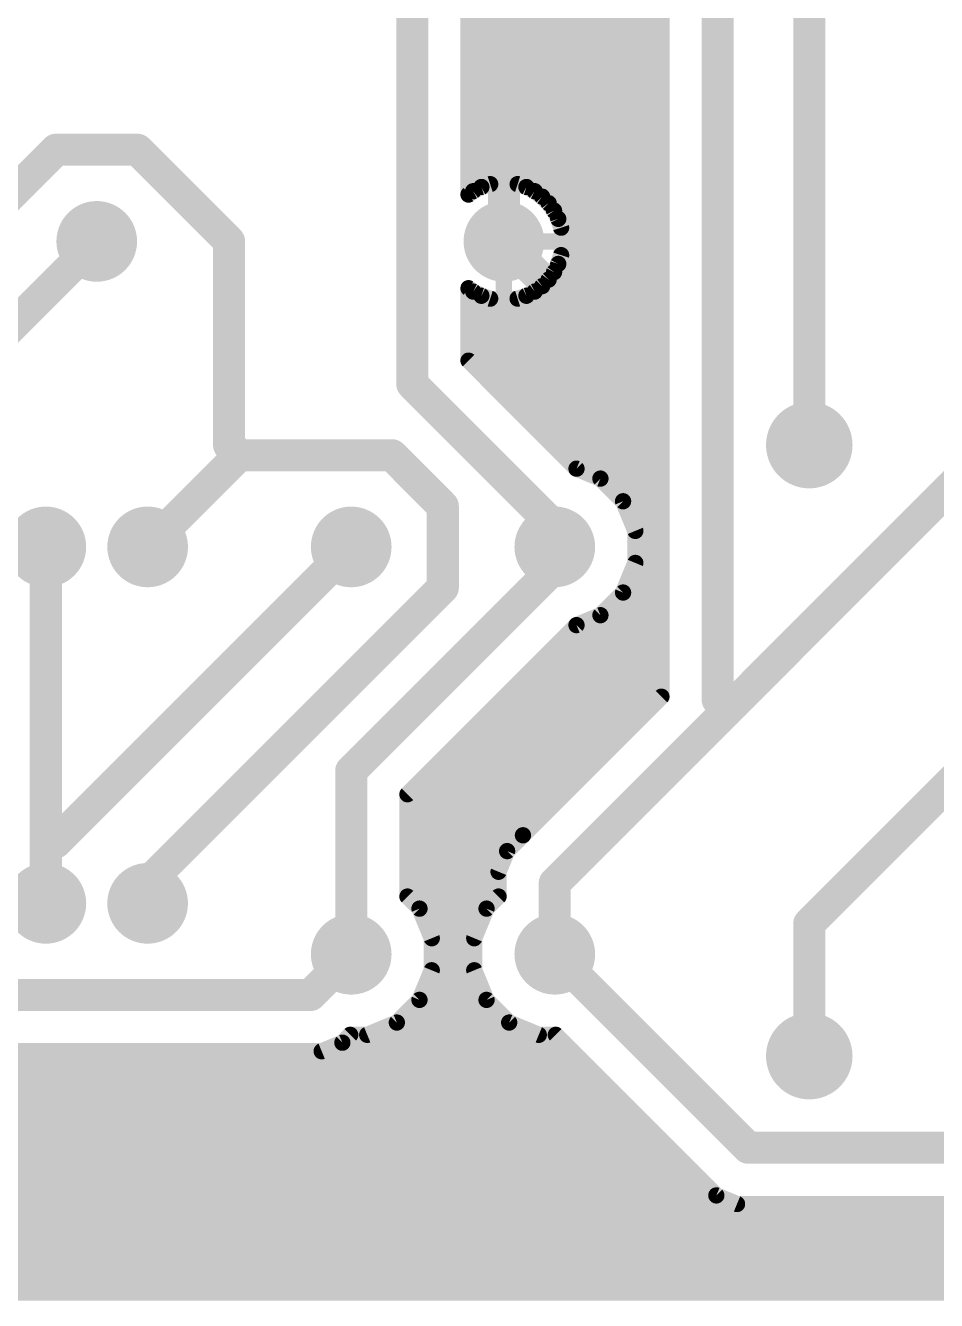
# Model space of a CAD drawing. Extents: x 5.3 to 94.7, y 6.6 to 67.
# Drawn here: x 36.32 to 59.05, y 6.6 to 38.4 of the extents above; entities that cross this region are included whole.
import ezdxf

# ---------------------------------------------------------------- set-up
doc = ezdxf.new("R2010")
doc.units = 0
doc.layers.add('16', color=175, linetype='CONTINUOUS')
doc.layers.add('17', color=82, linetype='CONTINUOUS')

# ---------------------------------------------------------------- blocks, each defined once
blk = doc.blocks.new('ROUNDP')
at = {"const_width": 0.5}
blk.add_lwpolyline([(0, -0.25, 1), (0, 0.25, 1), (0, -0.25)], format="xyb", dxfattribs=at)

msp = doc.modelspace()

# ---------------------------------------------------------------- linework, layer by layer
at = {"layer": '16'}
for points, const_width in [([(45.974, 29.464), (45.974, 44.196)], 0.8), ([(48.26, 43.18), (48.26, 33.02)], 0.8), ([(55.88, 42.418), (55.88, 27.94)], 0.8), ([(47.3772, 34.1877), (47.3772, 42.0123)], 0.4064), ([(53.594, 21.59), (53.594, 41.148)], 0.8), ([(52.1908, 40.5668), (52.1908, 21.6632)], 0.4064), ([(47.3772, 38.608), (52.1908, 38.608)], 0.4064), ([(47.3772, 38.2016), (52.1908, 38.2016)], 0.4064), ([(47.3772, 37.7952), (52.1908, 37.7952)], 0.4064), ([(47.3772, 37.3888), (52.1908, 37.3888)], 0.4064), ([(47.3772, 36.9824), (52.1908, 36.9824)], 0.4064), ([(47.3772, 36.576), (52.1908, 36.576)], 0.4064), ([(47.3772, 36.1696), (52.1908, 36.1696)], 0.4064), ([(47.3772, 35.7632), (52.1908, 35.7632)], 0.4064), ([(31.496, 29.718), (37.084, 35.306)], 0.8), ([(37.084, 35.306), (39.116, 35.306)], 0.8), ([(39.116, 35.306), (41.402, 33.02)], 0.8), ([(47.3772, 35.3568), (52.1908, 35.3568)], 0.4064), ([(47.3772, 34.9504), (52.1908, 34.9504)], 0.4064), ([(67.31, 34.798), (53.848, 21.336)], 0.8), ([(47.3772, 34.544), (52.1908, 34.544)], 0.4064), ([(48.1448, 34.4836), (47.9173, 34.4476)], 0.4064), ([(48.26, 34.4836), (48.1448, 34.4836)], 0.4064), ([(48.3752, 34.4836), (48.26, 34.4836)], 0.4064), ([(48.26, 34.4836), (48.26, 33.02)], 0.4064), ([(48.26, 33.02), (48.26, 34.4836)], 0.4064), ([(48.6027, 34.4476), (48.3752, 34.4836)], 0.4064), ([(47.4929, 34.2718), (47.3772, 34.1877)], 0.4064), ([(47.6982, 34.3764), (47.4929, 34.2718)], 0.4064), ([(47.9173, 34.4476), (47.6982, 34.3764)], 0.4064), ([(48.8218, 34.3764), (48.6027, 34.4476)], 0.4064), ([(49.0271, 34.2718), (48.8218, 34.3764)], 0.4064), ([(49.2135, 34.1364), (49.0271, 34.2718)], 0.4064), ([(48.26, 34.1376), (48.26, 34.1376)], 0.4064), ([(49.2118, 34.1376), (52.1908, 34.1376)], 0.4064), ([(49.3764, 33.9735), (49.2135, 34.1364)], 0.4064), ([(49.5118, 33.7871), (49.3764, 33.9735)], 0.4064), ([(48.26, 33.7312), (48.26, 33.7312)], 0.4064), ([(49.6164, 33.5818), (49.5118, 33.7871)], 0.4064), ([(49.5403, 33.7312), (52.1908, 33.7312)], 0.4064), ([(49.6876, 33.3627), (49.6164, 33.5818)], 0.4064), ([(38.1, 33.02), (34.29, 29.21)], 0.8), ([(41.402, 33.02), (41.402, 27.94)], 0.8), ([(48.26, 33.02), (51.816, 29.464)], 0.8), ([(48.26, 33.3248), (48.26, 33.3248)], 0.4064), ([(49.7236, 33.1352), (49.6876, 33.3627)], 0.4064), ([(49.6936, 33.3248), (52.1908, 33.3248)], 0.4064), ([(48.26, 31.5564), (48.26, 33.02)], 0.4064), ([(48.26, 33.02), (48.26, 33.02)], 0.4064), ([(48.26, 33.02), (48.26, 31.5564)], 0.4064), ([(49.7236, 33.02), (48.26, 33.02)], 0.4064), ([(48.26, 33.02), (48.26, 33.02)], 0.4064), ([(48.26, 33.02), (49.7236, 33.02)], 0.4064), ([(48.26, 33.02), (48.26, 33.02)], 0.4064), ([(48.26, 32.9184), (48.26, 32.9184)], 0.4064), ([(49.6876, 32.6773), (49.7236, 32.9048)], 0.4064), ([(49.7236, 33.02), (49.7236, 33.1352)], 0.4064), ([(49.7236, 32.9048), (49.7236, 33.02)], 0.4064), ([(49.7236, 32.9184), (52.1908, 32.9184)], 0.4064), ([(49.6164, 32.4582), (49.6876, 32.6773)], 0.4064), ([(48.26, 32.512), (48.26, 32.512)], 0.4064), ([(49.3764, 32.0665), (49.5118, 32.2529)], 0.4064), ([(49.5118, 32.2529), (49.6164, 32.4582)], 0.4064), ([(49.6339, 32.512), (52.1908, 32.512)], 0.4064), ([(48.26, 32.1056), (48.26, 32.1056)], 0.4064), ([(49.2135, 31.9036), (49.3764, 32.0665)], 0.4064), ([(49.4048, 32.1056), (52.1908, 32.1056)], 0.4064), ([(47.3772, 30.0452), (47.3772, 31.8523)], 0.4064), ([(47.3772, 31.8523), (47.4929, 31.7682)], 0.4064), ([(47.3772, 31.6992), (47.6284, 31.6992)], 0.4064), ([(47.4929, 31.7682), (47.6982, 31.6636)], 0.4064), ([(47.6982, 31.6636), (47.9173, 31.5924)], 0.4064), ([(48.26, 31.6992), (48.26, 31.6992)], 0.4064), ([(48.6027, 31.5924), (48.8218, 31.6636)], 0.4064), ([(48.8218, 31.6636), (49.0271, 31.7682)], 0.4064), ([(48.8916, 31.6992), (52.1908, 31.6992)], 0.4064), ([(49.0271, 31.7682), (49.2135, 31.9036)], 0.4064), ([(47.3772, 31.2928), (52.1908, 31.2928)], 0.4064), ([(47.9173, 31.5924), (48.1448, 31.5564)], 0.4064), ([(48.1448, 31.5564), (48.26, 31.5564)], 0.4064), ([(48.26, 31.5564), (48.3752, 31.5564)], 0.4064), ([(48.3752, 31.5564), (48.6027, 31.5924)], 0.4064), ([(47.3772, 30.8864), (52.1908, 30.8864)], 0.4064), ([(47.3772, 30.48), (52.1908, 30.48)], 0.4064), ([(47.3772, 30.0736), (52.1908, 30.0736)], 0.4064), ([(50.0716, 27.3508), (47.3772, 30.0452)], 0.4064), ([(49.784, 25.654), (45.974, 29.464)], 0.8), ([(47.7552, 29.6672), (52.1908, 29.6672)], 0.4064), ([(51.816, 29.464), (51.816, 24.384)], 0.8), ([(48.1616, 29.2608), (52.1908, 29.2608)], 0.4064), ([(48.568, 28.8544), (52.1908, 28.8544)], 0.4064), ([(48.9744, 28.448), (52.1908, 28.448)], 0.4064), ([(41.402, 27.94), (41.656, 27.686)], 0.8), ([(39.37, 25.4), (41.656, 27.686)], 0.8), ([(41.656, 27.686), (45.466, 27.686)], 0.8), ([(45.466, 27.686), (46.736, 26.416)], 0.8), ([(49.3808, 28.0416), (52.1908, 28.0416)], 0.4064), ([(49.7872, 27.6352), (52.1908, 27.6352)], 0.4064), ([(50.6683, 27.1037), (50.0716, 27.3508)], 0.4064), ([(50.3662, 27.2288), (52.1908, 27.2288)], 0.4064), ([(51.2337, 26.5383), (50.6683, 27.1037)], 0.4064), ([(46.736, 26.416), (46.736, 24.384)], 0.8), ([(50.9496, 26.8224), (52.1908, 26.8224)], 0.4064), ([(51.5396, 25.7997), (51.2337, 26.5383)], 0.4064), ([(51.2843, 26.416), (52.1908, 26.416)], 0.4064), ([(51.4527, 26.0096), (52.1908, 26.0096)], 0.4064), ([(36.83, 25.4), (36.83, 18.034)], 0.8), ([(37.084, 18.034), (44.45, 25.4)], 0.8), ([(49.784, 25.654), (49.53, 25.4)], 0.8), ([(49.53, 25.4), (49.53, 24.892)], 0.8), ([(51.5396, 25.0003), (51.5396, 25.7997)], 0.4064), ([(51.5396, 25.6032), (52.1908, 25.6032)], 0.4064), ([(49.53, 24.892), (44.45, 19.812)], 0.8), ([(51.2337, 24.2617), (51.5396, 25.0003)], 0.4064), ([(51.5396, 25.1968), (52.1908, 25.1968)], 0.4064), ([(51.4527, 24.7904), (52.1908, 24.7904)], 0.4064), ([(46.736, 24.384), (39.37, 17.018)], 0.8), ([(51.816, 24.384), (47.244, 19.812)], 0.8), ([(51.2843, 24.384), (52.1908, 24.384)], 0.4064), ([(50.6683, 23.6963), (51.2337, 24.2617)], 0.4064), ([(50.9496, 23.9776), (52.1908, 23.9776)], 0.4064), ([(50.0716, 23.4492), (50.6683, 23.6963)], 0.4064), ([(45.8532, 19.2308), (50.0716, 23.4492)], 0.4064), ([(50.3662, 23.5712), (52.1908, 23.5712)], 0.4064), ([(49.7872, 23.1648), (52.1908, 23.1648)], 0.4064), ([(49.3808, 22.7584), (52.1908, 22.7584)], 0.4064), ([(55.88, 16.002), (62.23, 22.352)], 0.8), ([(48.9744, 22.352), (52.1908, 22.352)], 0.4064), ([(48.568, 21.9456), (52.1908, 21.9456)], 0.4064), ([(53.594, 21.59), (53.848, 21.336)], 0.8), ([(48.1616, 21.5392), (52.0668, 21.5392)], 0.4064), ([(52.1908, 21.6632), (48.7352, 18.2076)], 0.4064), ([(53.848, 21.336), (49.53, 17.018)], 0.8), ([(47.7552, 21.1328), (51.6604, 21.1328)], 0.4064), ([(47.3488, 20.7264), (51.254, 20.7264)], 0.4064), ([(46.9424, 20.32), (50.8476, 20.32)], 0.4064), ([(44.45, 19.812), (44.45, 15.24)], 0.8), ([(46.536, 19.9136), (50.4412, 19.9136)], 0.4064), ([(47.244, 19.812), (47.244, 14.732)], 0.8), ([(45.8532, 16.6788), (45.8532, 19.2308)], 0.4064), ([(46.1296, 19.5072), (50.0348, 19.5072)], 0.4064), ([(45.8532, 19.1008), (49.6284, 19.1008)], 0.4064), ([(45.8532, 18.6944), (49.222, 18.6944)], 0.4064), ([(45.8532, 18.288), (48.8156, 18.288)], 0.4064), ([(36.83, 18.034), (36.83, 16.51)], 0.8), ([(37.084, 18.034), (36.83, 18.034)], 0.8), ([(48.7352, 18.2076), (48.3404, 17.8128)], 0.4064), ([(48.7352, 18.2076), (48.7352, 18.2076)], 0.4064), ([(45.8532, 17.8816), (48.4092, 17.8816)], 0.4064), ([(48.3404, 17.8128), (48.1268, 17.2971)], 0.4064), ([(45.8532, 17.4752), (48.2006, 17.4752)], 0.4064), ([(48.1268, 17.2971), (48.1268, 16.6788)], 0.4064), ([(39.37, 17.018), (39.37, 16.51)], 0.8), ([(45.8532, 17.0688), (48.1268, 17.0688)], 0.4064), ([(49.53, 17.018), (49.53, 15.24)], 0.8), ([(46.1537, 16.3783), (45.8532, 16.6788)], 0.4064), ([(45.8696, 16.6624), (48.1104, 16.6624)], 0.4064), ([(48.1268, 16.6788), (47.8263, 16.3783)], 0.4064), ([(46.4596, 15.6397), (46.1537, 16.3783)], 0.4064), ([(47.8263, 16.3783), (47.5204, 15.6397)], 0.4064), ([(46.2043, 16.256), (47.7757, 16.256)], 0.4064), ([(55.88, 12.7), (55.88, 16.002)], 0.8), ([(46.3727, 15.8496), (47.6073, 15.8496)], 0.4064), ([(44.45, 15.24), (43.434, 14.224)], 0.8), ([(46.4596, 14.8403), (46.4596, 15.6397)], 0.4064), ([(46.4596, 15.4432), (47.5204, 15.4432)], 0.4064), ([(47.5204, 15.6397), (47.5204, 14.8403)], 0.4064), ([(49.53, 15.24), (54.356, 10.414)], 0.8), ([(46.1537, 14.1017), (46.4596, 14.8403)], 0.4064), ([(46.4596, 15.0368), (47.5204, 15.0368)], 0.4064), ([(47.244, 14.732), (46.99, 14.478)], 0.8), ([(47.5204, 14.8403), (47.8263, 14.1017)], 0.4064), ([(46.99, 14.478), (44.958, 12.446)], 0.8), ([(46.3727, 14.6304), (47.6073, 14.6304)], 0.4064), ([(46.99, 14.478), (52.832, 8.636)], 0.8), ([(43.434, 14.224), (35.814, 14.224)], 0.8), ([(46.2043, 14.224), (47.7757, 14.224)], 0.4064), ([(45.5883, 13.5363), (46.1537, 14.1017)], 0.4064), ([(45.8696, 13.8176), (48.1104, 13.8176)], 0.4064), ([(47.8263, 14.1017), (48.3917, 13.5363)], 0.4064), ([(44.8497, 13.2304), (45.5883, 13.5363)], 0.4064), ([(48.3917, 13.5363), (49.1303, 13.2304)], 0.4064), ([(44.2288, 13.0344), (44.4248, 13.2304)], 0.4064), ([(44.4248, 13.2304), (44.8497, 13.2304)], 0.4064), ([(45.2862, 13.4112), (48.6938, 13.4112)], 0.4064), ([(49.1303, 13.2304), (49.5552, 13.2304)], 0.4064), ([(49.5552, 13.2304), (53.5612, 9.2244)], 0.4064), ([(43.7131, 12.8208), (44.2288, 13.0344)], 0.4064), ([(44.1573, 13.0048), (49.7808, 13.0048)], 0.4064), ([(5.5372, 12.5984), (50.1872, 12.5984)], 0.4064), ([(44.958, 12.446), (24.384, 12.446)], 0.8), ([(35.5349, 12.8208), (43.7131, 12.8208)], 0.4064), ([(5.5372, 12.192), (50.5936, 12.192)], 0.4064), ([(5.5372, 11.7856), (51, 11.7856)], 0.4064), ([(5.5372, 11.3792), (51.4064, 11.3792)], 0.4064), ([(5.5372, 10.9728), (51.8128, 10.9728)], 0.4064), ([(54.356, 10.414), (63.246, 10.414)], 0.8), ([(5.5372, 10.5664), (52.2192, 10.5664)], 0.4064), ([(5.5372, 10.16), (52.6256, 10.16)], 0.4064), ([(5.5372, 9.7536), (53.032, 9.7536)], 0.4064), ([(5.5372, 9.3472), (53.4384, 9.3472)], 0.4064), ([(53.5612, 9.2244), (54.0769, 9.0108)], 0.4064), ([(5.5372, 8.9408), (94.4628, 8.9408)], 0.4064), ([(52.832, 8.636), (64.008, 8.636)], 0.8), ([(54.0769, 9.0108), (63.5251, 9.0108)], 0.4064), ([(5.5372, 8.5344), (94.4628, 8.5344)], 0.4064), ([(5.5372, 8.128), (94.4628, 8.128)], 0.4064), ([(5.5372, 7.7216), (94.4628, 7.7216)], 0.4064), ([(5.5372, 7.3152), (94.4628, 7.3152)], 0.4064), ([(5.5372, 6.9088), (94.4628, 6.9088)], 0.4064), ([(94.4628, 6.8072), (5.5372, 6.8072)], 0.4064)]:
    msp.add_lwpolyline(points, dxfattribs=dict(at, const_width=const_width))
for points, const_width in [([(47.3772, 38.3032, 1), (47.3772, 38.1)], 0.2032), ([(52.1908, 38.1, 1), (52.1908, 38.3032)], 0.2032), ([(47.3772, 37.8968, 1), (47.3772, 37.6936)], 0.2032), ([(52.1908, 37.6936, 1), (52.1908, 37.8968)], 0.2032), ([(47.3772, 37.4904, 1), (47.3772, 37.2872)], 0.2032), ([(52.1908, 37.2872, 1), (52.1908, 37.4904)], 0.2032), ([(47.3772, 37.084, 1), (47.3772, 36.8808)], 0.2032), ([(52.1908, 36.8808, 1), (52.1908, 37.084)], 0.2032), ([(47.3772, 36.6776, 1), (47.3772, 36.4744)], 0.2032), ([(52.1908, 36.4744, 1), (52.1908, 36.6776)], 0.2032), ([(47.3772, 36.2712, 1), (47.3772, 36.068)], 0.2032), ([(52.1908, 36.068, 1), (52.1908, 36.2712)], 0.2032), ([(47.3772, 35.8648, 1), (47.3772, 35.6616)], 0.2032), ([(52.1908, 35.6616, 1), (52.1908, 35.8648)], 0.2032), ([(37.084, 35.506, 1), (37.084, 35.106)], 0.4), ([(37.2254, 35.1646, 1), (36.9426, 35.4474)], 0.4), ([(39.2574, 35.4474, 1), (38.9746, 35.1646)], 0.4), ([(39.116, 35.106, 1), (39.116, 35.506)], 0.4), ([(47.3772, 35.4584, 1), (47.3772, 35.2552)], 0.2032), ([(52.1908, 35.2552, 1), (52.1908, 35.4584)], 0.2032), ([(47.3772, 35.052, 1), (47.3772, 34.8488)], 0.2032), ([(52.1908, 34.8488, 1), (52.1908, 35.052)], 0.2032), ([(47.3772, 34.6456, 1), (47.3772, 34.4424)], 0.2032), ([(48.1448, 34.5852, 1), (48.1448, 34.382)], 0.2032), ([(48.1607, 34.3832, 1), (48.1289, 34.5839)], 0.2032), ([(48.26, 34.5852, 1), (48.26, 34.382)], 0.2032), ([(48.3616, 34.4836, 1), (48.1584, 34.4836)], 0.2032), ([(48.3616, 34.4836, 1), (48.1584, 34.4836)], 0.2032), ([(48.26, 34.382, 1), (48.26, 34.5852)], 0.2032), ([(48.3911, 34.5839, 1), (48.3593, 34.3832)], 0.2032), ([(48.3752, 34.382, 1), (48.3752, 34.5852)], 0.2032), ([(52.1908, 34.4424, 1), (52.1908, 34.6456)], 0.2032), ([(47.3175, 34.2699, 1), (47.4369, 34.1055)], 0.2032), ([(47.4468, 34.3623, 1), (47.539, 34.1813)], 0.2032), ([(47.5526, 34.1896, 1), (47.4332, 34.354)], 0.2032), ([(47.6668, 34.473, 1), (47.7296, 34.2797)], 0.2032), ([(47.7443, 34.2858, 1), (47.652, 34.4669)], 0.2032), ([(47.9014, 34.5479, 1), (47.9332, 34.3472)], 0.2032), ([(47.9487, 34.3509, 1), (47.8859, 34.5442)], 0.2032), ([(48.6341, 34.5442, 1), (48.5713, 34.3509)], 0.2032), ([(48.5868, 34.3472, 1), (48.6186, 34.5479)], 0.2032), ([(48.868, 34.4669, 1), (48.7757, 34.2858)], 0.2032), ([(48.7904, 34.2797, 1), (48.8532, 34.473)], 0.2032), ([(49.0868, 34.354, 1), (48.9674, 34.1896)], 0.2032), ([(48.981, 34.1813, 1), (49.0732, 34.3623)], 0.2032), ([(47.2756, 34.1877, 1), (47.4788, 34.1877)], 0.2032), ([(48.26, 34.2392, 1), (48.26, 34.036)], 0.2032), ([(48.26, 34.036, 1), (48.26, 34.2392)], 0.2032), ([(49.2118, 34.2392, 1), (49.2118, 34.036)], 0.2032), ([(49.2853, 34.2082, 1), (49.1416, 34.0645)], 0.2032), ([(49.1537, 34.0542, 1), (49.2732, 34.2186)], 0.2032), ([(49.4586, 34.0332, 1), (49.2942, 33.9137)], 0.2032), ([(49.3045, 33.9016, 1), (49.4482, 34.0453)], 0.2032), ([(52.1908, 34.036, 1), (52.1908, 34.2392)], 0.2032), ([(48.26, 33.8328, 1), (48.26, 33.6296)], 0.2032), ([(48.26, 33.6296, 1), (48.26, 33.8328)], 0.2032), ([(49.6023, 33.8332, 1), (49.4213, 33.741)], 0.2032), ([(49.4296, 33.7274, 1), (49.594, 33.8468)], 0.2032), ([(49.5403, 33.8328, 1), (49.5403, 33.6296)], 0.2032), ([(49.713, 33.6132, 1), (49.5197, 33.5504)], 0.2032), ([(49.5258, 33.5357, 1), (49.7069, 33.628)], 0.2032), ([(52.1908, 33.6296, 1), (52.1908, 33.8328)], 0.2032), ([(38.2414, 32.8786, 1), (37.9586, 33.1614)], 0.4), ([(41.602, 33.02, 1), (41.202, 33.02)], 0.4), ([(48.4014, 33.1614, 1), (48.1186, 32.8786)], 0.4), ([(48.26, 33.4264, 1), (48.26, 33.2232)], 0.2032), ([(48.26, 33.2232, 1), (48.26, 33.4264)], 0.2032), ([(49.7879, 33.3786, 1), (49.5872, 33.3468)], 0.2032), ([(49.5909, 33.3313, 1), (49.7842, 33.3941)], 0.2032), ([(49.6936, 33.4264, 1), (49.6936, 33.2232)], 0.2032), ([(52.1908, 33.2232, 1), (52.1908, 33.4264)], 0.2032), ([(41.2606, 32.8786, 1), (41.5434, 33.1614)], 0.4), ([(48.06, 33.02, 1), (48.46, 33.02)], 0.4), ([(48.3616, 33.02, 1), (48.1584, 33.02)], 0.2032), ([(48.26, 33.1216, 1), (48.26, 32.9184)], 0.2032), ([(48.3616, 33.02, 1), (48.1584, 33.02)], 0.2032), ([(48.26, 33.1216, 1), (48.26, 32.9184)], 0.2032), ([(48.3616, 33.02, 1), (48.1584, 33.02)], 0.2032), ([(48.26, 33.1216, 1), (48.26, 32.9184)], 0.2032), ([(48.26, 33.1216, 1), (48.26, 32.9184)], 0.2032), ([(48.1584, 33.02, 1), (48.3616, 33.02)], 0.2032), ([(48.1584, 33.02, 1), (48.3616, 33.02)], 0.2032), ([(48.1584, 33.02, 1), (48.3616, 33.02)], 0.2032), ([(48.26, 33.02, 1), (48.26, 32.8168)], 0.2032), ([(48.26, 32.9184, 1), (48.26, 33.1216)], 0.2032), ([(48.26, 32.9184, 1), (48.26, 33.1216)], 0.2032), ([(48.26, 32.8168, 1), (48.26, 33.02)], 0.2032), ([(49.8252, 33.1352, 1), (49.622, 33.1352)], 0.2032), ([(49.8252, 33.02, 1), (49.622, 33.02)], 0.2032), ([(49.622, 33.02, 1), (49.8252, 33.02)], 0.2032), ([(49.7236, 33.02, 1), (49.7236, 32.8168)], 0.2032), ([(49.6232, 33.1193, 1), (49.8239, 33.1511)], 0.2032), ([(49.8239, 32.8889, 1), (49.6232, 32.9207)], 0.2032), ([(49.7236, 32.9184, 1), (49.7236, 33.1216)], 0.2032), ([(49.7236, 32.9184, 1), (49.7236, 33.1216)], 0.2032), ([(52.1908, 32.8168, 1), (52.1908, 33.02)], 0.2032), ([(49.5872, 32.6932, 1), (49.7879, 32.6614)], 0.2032), ([(49.7842, 32.6459, 1), (49.5909, 32.7087)], 0.2032), ([(49.622, 32.9048, 1), (49.8252, 32.9048)], 0.2032), ([(48.26, 32.6136, 1), (48.26, 32.4104)], 0.2032), ([(48.26, 32.4104, 1), (48.26, 32.6136)], 0.2032), ([(49.594, 32.1932, 1), (49.4296, 32.3126)], 0.2032), ([(49.5197, 32.4896, 1), (49.713, 32.4268)], 0.2032), ([(49.7069, 32.412, 1), (49.5258, 32.5043)], 0.2032), ([(49.6339, 32.6136, 1), (49.6339, 32.4104)], 0.2032), ([(52.1908, 32.4104, 1), (52.1908, 32.6136)], 0.2032), ([(48.26, 32.2072, 1), (48.26, 32.004)], 0.2032), ([(48.26, 32.004, 1), (48.26, 32.2072)], 0.2032), ([(49.2942, 32.1262, 1), (49.4586, 32.0068)], 0.2032), ([(49.4048, 32.2072, 1), (49.4048, 32.004)], 0.2032), ([(49.4482, 31.9947, 1), (49.3045, 32.1384)], 0.2032), ([(49.4213, 32.299, 1), (49.6023, 32.2068)], 0.2032), ([(52.1908, 32.004, 1), (52.1908, 32.2072)], 0.2032), ([(47.4788, 31.8523, 1), (47.2756, 31.8523)], 0.2032), ([(47.4369, 31.9345, 1), (47.3175, 31.7701)], 0.2032), ([(47.3772, 31.8008, 1), (47.3772, 31.5976)], 0.2032), ([(47.539, 31.8587, 1), (47.4468, 31.6777)], 0.2032), ([(47.4332, 31.686, 1), (47.5526, 31.8504)], 0.2032), ([(47.7296, 31.7603, 1), (47.6668, 31.567)], 0.2032), ([(47.6284, 31.5976, 1), (47.6284, 31.8008)], 0.2032), ([(47.652, 31.5731, 1), (47.7443, 31.7542)], 0.2032), ([(48.26, 31.8008, 1), (48.26, 31.5976)], 0.2032), ([(48.26, 31.5976, 1), (48.26, 31.8008)], 0.2032), ([(48.7757, 31.7542, 1), (48.868, 31.5731)], 0.2032), ([(48.8916, 31.8008, 1), (48.8916, 31.5976)], 0.2032), ([(48.8532, 31.567, 1), (48.7904, 31.7603)], 0.2032), ([(48.9674, 31.8504, 1), (49.0868, 31.686)], 0.2032), ([(49.0732, 31.6777, 1), (48.981, 31.8587)], 0.2032), ([(49.1416, 31.9755, 1), (49.2853, 31.8318)], 0.2032), ([(49.2732, 31.8214, 1), (49.1537, 31.9858)], 0.2032), ([(52.1908, 31.5976, 1), (52.1908, 31.8008)], 0.2032), ([(47.3772, 31.3944, 1), (47.3772, 31.1912)], 0.2032), ([(47.9332, 31.6928, 1), (47.9014, 31.4921)], 0.2032), ([(47.8859, 31.4958, 1), (47.9487, 31.6891)], 0.2032), ([(48.1448, 31.658, 1), (48.1448, 31.4548)], 0.2032), ([(48.1289, 31.4561, 1), (48.1607, 31.6567)], 0.2032), ([(48.26, 31.658, 1), (48.26, 31.4548)], 0.2032), ([(48.1584, 31.5564, 1), (48.3616, 31.5564)], 0.2032), ([(48.1584, 31.5564, 1), (48.3616, 31.5564)], 0.2032), ([(48.26, 31.4548, 1), (48.26, 31.658)], 0.2032), ([(48.3593, 31.6567, 1), (48.3911, 31.4561)], 0.2032), ([(48.3752, 31.4548, 1), (48.3752, 31.658)], 0.2032), ([(48.5713, 31.6891, 1), (48.6341, 31.4958)], 0.2032), ([(48.6186, 31.4921, 1), (48.5868, 31.6928)], 0.2032), ([(52.1908, 31.1912, 1), (52.1908, 31.3944)], 0.2032), ([(47.3772, 30.988, 1), (47.3772, 30.7848)], 0.2032), ([(52.1908, 30.7848, 1), (52.1908, 30.988)], 0.2032), ([(47.3772, 30.5816, 1), (47.3772, 30.3784)], 0.2032), ([(52.1908, 30.3784, 1), (52.1908, 30.5816)], 0.2032), ([(47.3772, 30.1752, 1), (47.3772, 29.972)], 0.2032), ([(47.449, 30.1171, 1), (47.3054, 29.9734)], 0.2032), ([(52.1908, 29.972, 1), (52.1908, 30.1752)], 0.2032), ([(47.2756, 30.0452, 1), (47.4788, 30.0452)], 0.2032), ([(46.1154, 29.6054, 1), (45.8326, 29.3226)], 0.4), ([(45.774, 29.464, 1), (46.174, 29.464)], 0.4), ([(47.7552, 29.7688, 1), (47.7552, 29.5656)], 0.2032), ([(52.016, 29.464, 1), (51.616, 29.464)], 0.4), ([(51.6746, 29.3226, 1), (51.9574, 29.6054)], 0.4), ([(52.1908, 29.5656, 1), (52.1908, 29.7688)], 0.2032), ([(48.1616, 29.3624, 1), (48.1616, 29.1592)], 0.2032), ([(52.1908, 29.1592, 1), (52.1908, 29.3624)], 0.2032), ([(48.568, 28.956, 1), (48.568, 28.7528)], 0.2032), ([(52.1908, 28.7528, 1), (52.1908, 28.956)], 0.2032), ([(48.9744, 28.5496, 1), (48.9744, 28.3464)], 0.2032), ([(52.1908, 28.3464, 1), (52.1908, 28.5496)], 0.2032), ([(41.5434, 28.0814, 1), (41.2606, 27.7986)], 0.4), ([(41.202, 27.94, 1), (41.602, 27.94)], 0.4), ([(41.656, 27.886, 1), (41.656, 27.486)], 0.4), ([(41.7974, 27.5446, 1), (41.5146, 27.8274)], 0.4), ([(41.5146, 27.5446, 1), (41.7974, 27.8274)], 0.4), ([(45.6074, 27.8274, 1), (45.3246, 27.5446)], 0.4), ([(45.466, 27.486, 1), (45.466, 27.886)], 0.4), ([(49.3808, 28.1432, 1), (49.3808, 27.94)], 0.2032), ([(52.1908, 27.94, 1), (52.1908, 28.1432)], 0.2032), ([(55.68, 27.94, 1), (56.08, 27.94)], 0.4), ([(49.7872, 27.7368, 1), (49.7872, 27.5336)], 0.2032), ([(52.1908, 27.5336, 1), (52.1908, 27.7368)], 0.2032), ([(50.1105, 27.4447, 1), (50.0327, 27.257)], 0.2032), ([(49.9997, 27.279, 1), (50.1434, 27.4227)], 0.2032), ([(50.3662, 27.3304, 1), (50.3662, 27.1272)], 0.2032), ([(52.1908, 27.1272, 1), (52.1908, 27.3304)], 0.2032), ([(50.7402, 27.1755, 1), (50.5965, 27.0318)], 0.2032), ([(50.6295, 27.0098, 1), (50.7072, 27.1975)], 0.2032), ([(46.936, 26.416, 1), (46.536, 26.416)], 0.4), ([(46.5946, 26.2746, 1), (46.8774, 26.5574)], 0.4), ([(50.9496, 26.924, 1), (50.9496, 26.7208)], 0.2032), ([(51.3275, 26.5772, 1), (51.1398, 26.4995)], 0.2032), ([(52.1908, 26.7208, 1), (52.1908, 26.924)], 0.2032), ([(51.1618, 26.4665, 1), (51.3055, 26.6102)], 0.2032), ([(51.2843, 26.5176, 1), (51.2843, 26.3144)], 0.2032), ([(52.1908, 26.3144, 1), (52.1908, 26.5176)], 0.2032), ([(51.4527, 26.1112, 1), (51.4527, 25.908)], 0.2032), ([(52.1908, 25.908, 1), (52.1908, 26.1112)], 0.2032), ([(37.03, 25.4, 1), (36.63, 25.4)], 0.4), ([(44.5914, 25.2586, 1), (44.3086, 25.5414)], 0.4), ([(49.73, 25.4, 1), (49.33, 25.4)], 0.4), ([(49.9254, 25.5126, 1), (49.6426, 25.7954)], 0.4), ([(49.6426, 25.5126, 1), (49.9254, 25.7954)], 0.4), ([(51.6412, 25.7997, 1), (51.438, 25.7997)], 0.2032), ([(51.5396, 25.7048, 1), (51.5396, 25.5016)], 0.2032), ([(51.4457, 25.7609, 1), (51.6335, 25.8386)], 0.2032), ([(52.1908, 25.5016, 1), (52.1908, 25.7048)], 0.2032), ([(39.2286, 25.5414, 1), (39.5114, 25.2586)], 0.4), ([(49.3886, 25.5414, 1), (49.6714, 25.2586)], 0.4), ([(49.6714, 24.7506, 1), (49.3886, 25.0334)], 0.4), ([(51.5396, 25.2984, 1), (51.5396, 25.0952)], 0.2032), ([(51.6335, 24.9614, 1), (51.4457, 25.0391)], 0.2032), ([(52.1908, 25.0952, 1), (52.1908, 25.2984)], 0.2032), ([(49.33, 24.892, 1), (49.73, 24.892)], 0.4), ([(51.4527, 24.892, 1), (51.4527, 24.6888)], 0.2032), ([(51.438, 25.0003, 1), (51.6412, 25.0003)], 0.2032), ([(52.1908, 24.6888, 1), (52.1908, 24.892)], 0.2032), ([(46.536, 24.384, 1), (46.936, 24.384)], 0.4), ([(46.8774, 24.2426, 1), (46.5946, 24.5254)], 0.4), ([(51.2843, 24.4856, 1), (51.2843, 24.2824)], 0.2032), ([(51.616, 24.384, 1), (52.016, 24.384)], 0.4), ([(51.9574, 24.2426, 1), (51.6746, 24.5254)], 0.4), ([(52.1908, 24.2824, 1), (52.1908, 24.4856)], 0.2032), ([(50.9496, 24.0792, 1), (50.9496, 23.876)], 0.2032), ([(51.1398, 24.3005, 1), (51.3275, 24.2228)], 0.2032), ([(51.3055, 24.1898, 1), (51.1618, 24.3335)], 0.2032), ([(52.1908, 23.876, 1), (52.1908, 24.0792)], 0.2032), ([(50.5965, 23.7682, 1), (50.7402, 23.6245)], 0.2032), ([(50.7072, 23.6025, 1), (50.6295, 23.7902)], 0.2032), ([(50.0327, 23.543, 1), (50.1105, 23.3553)], 0.2032), ([(50.1434, 23.3773, 1), (49.9997, 23.521)], 0.2032), ([(50.3662, 23.6728, 1), (50.3662, 23.4696)], 0.2032), ([(52.1908, 23.4696, 1), (52.1908, 23.6728)], 0.2032), ([(49.7872, 23.2664, 1), (49.7872, 23.0632)], 0.2032), ([(52.1908, 23.0632, 1), (52.1908, 23.2664)], 0.2032), ([(49.3808, 22.86, 1), (49.3808, 22.6568)], 0.2032), ([(52.1908, 22.6568, 1), (52.1908, 22.86)], 0.2032), ([(48.9744, 22.4536, 1), (48.9744, 22.2504)], 0.2032), ([(52.1908, 22.2504, 1), (52.1908, 22.4536)], 0.2032), ([(48.568, 22.0472, 1), (48.568, 21.844)], 0.2032), ([(52.1908, 21.844, 1), (52.1908, 22.0472)], 0.2032), ([(53.7354, 21.7314, 1), (53.4526, 21.4486)], 0.4), ([(48.1616, 21.6408, 1), (48.1616, 21.4376)], 0.2032), ([(52.0668, 21.4376, 1), (52.0668, 21.6408)], 0.2032), ([(52.0892, 21.6632, 1), (52.2924, 21.6632)], 0.2032), ([(52.2626, 21.5914, 1), (52.119, 21.7351)], 0.2032), ([(53.394, 21.59, 1), (53.794, 21.59)], 0.4), ([(53.7066, 21.4774, 1), (53.9894, 21.1946)], 0.4), ([(53.9894, 21.1946, 1), (53.7066, 21.4774)], 0.4), ([(53.7066, 21.1946, 1), (53.9894, 21.4774)], 0.4), ([(47.7552, 21.2344, 1), (47.7552, 21.0312)], 0.2032), ([(51.6604, 21.0312, 1), (51.6604, 21.2344)], 0.2032), ([(47.3488, 20.828, 1), (47.3488, 20.6248)], 0.2032), ([(51.254, 20.6248, 1), (51.254, 20.828)], 0.2032), ([(46.9424, 20.4216, 1), (46.9424, 20.2184)], 0.2032), ([(50.8476, 20.2184, 1), (50.8476, 20.4216)], 0.2032), ([(44.65, 19.812, 1), (44.25, 19.812)], 0.4), ([(44.3086, 19.9534, 1), (44.5914, 19.6706)], 0.4), ([(46.536, 20.0152, 1), (46.536, 19.812)], 0.2032), ([(47.444, 19.812, 1), (47.044, 19.812)], 0.4), ([(47.1026, 19.9534, 1), (47.3854, 19.6706)], 0.4), ([(50.4412, 19.812, 1), (50.4412, 20.0152)], 0.2032), ([(45.9548, 19.2308, 1), (45.7516, 19.2308)], 0.2032), ([(45.7814, 19.3026, 1), (45.925, 19.1589)], 0.2032), ([(46.1296, 19.6088, 1), (46.1296, 19.4056)], 0.2032), ([(50.0348, 19.4056, 1), (50.0348, 19.6088)], 0.2032), ([(45.8532, 19.2024, 1), (45.8532, 18.9992)], 0.2032), ([(49.6284, 18.9992, 1), (49.6284, 19.2024)], 0.2032), ([(45.8532, 18.796, 1), (45.8532, 18.5928)], 0.2032), ([(49.222, 18.5928, 1), (49.222, 18.796)], 0.2032), ([(45.8532, 18.3896, 1), (45.8532, 18.1864)], 0.2032), ([(48.8156, 18.1864, 1), (48.8156, 18.3896)], 0.2032), ([(37.03, 18.034, 1), (36.63, 18.034)], 0.4), ([(36.83, 18.234, 1), (36.83, 17.834)], 0.4), ([(36.63, 18.034, 1), (37.03, 18.034)], 0.4), ([(36.9426, 18.1754, 1), (37.2254, 17.8926)], 0.4), ([(37.084, 17.834, 1), (37.084, 18.234)], 0.4), ([(48.6633, 18.2794, 1), (48.807, 18.1357)], 0.2032), ([(48.7352, 18.3092, 1), (48.7352, 18.106)], 0.2032), ([(48.807, 18.1357, 1), (48.6633, 18.2794)], 0.2032), ([(48.7352, 18.106, 1), (48.7352, 18.3092)], 0.2032), ([(45.8532, 17.9832, 1), (45.8532, 17.78)], 0.2032), ([(48.2686, 17.8847, 1), (48.4123, 17.741)], 0.2032), ([(48.4343, 17.774, 1), (48.2466, 17.8517)], 0.2032), ([(48.4092, 17.78, 1), (48.4092, 17.9832)], 0.2032), ([(45.8532, 17.5768, 1), (45.8532, 17.3736)], 0.2032), ([(48.2284, 17.2971, 1), (48.0252, 17.2971)], 0.2032), ([(48.2006, 17.3736, 1), (48.2006, 17.5768)], 0.2032), ([(39.57, 17.018, 1), (39.17, 17.018)], 0.4), ([(39.2286, 17.1594, 1), (39.5114, 16.8766)], 0.4), ([(45.8532, 17.1704, 1), (45.8532, 16.9672)], 0.2032), ([(48.0329, 17.336, 1), (48.2207, 17.2582)], 0.2032), ([(48.1268, 16.9672, 1), (48.1268, 17.1704)], 0.2032), ([(49.73, 17.018, 1), (49.33, 17.018)], 0.4), ([(49.3886, 17.1594, 1), (49.6714, 16.8766)], 0.4), ([(45.925, 16.7506, 1), (45.7814, 16.607)], 0.2032), ([(45.8696, 16.764, 1), (45.8696, 16.5608)], 0.2032), ([(48.1986, 16.607, 1), (48.055, 16.7506)], 0.2032), ([(48.1104, 16.5608, 1), (48.1104, 16.764)], 0.2032), ([(36.63, 16.51, 1), (37.03, 16.51)], 0.4), ([(39.17, 16.51, 1), (39.57, 16.51)], 0.4), ([(45.7516, 16.6788, 1), (45.9548, 16.6788)], 0.2032), ([(46.2475, 16.4172, 1), (46.0598, 16.3395)], 0.2032), ([(46.0818, 16.3065, 1), (46.2255, 16.4502)], 0.2032), ([(47.7545, 16.4502, 1), (47.8982, 16.3065)], 0.2032), ([(47.9202, 16.3395, 1), (47.7325, 16.4172)], 0.2032), ([(48.0252, 16.6788, 1), (48.2284, 16.6788)], 0.2032), ([(46.2043, 16.3576, 1), (46.2043, 16.1544)], 0.2032), ([(47.7757, 16.1544, 1), (47.7757, 16.3576)], 0.2032), ([(56.08, 16.002, 1), (55.68, 16.002)], 0.4), ([(55.7386, 16.1434, 1), (56.0214, 15.8606)], 0.4), ([(46.3727, 15.9512, 1), (46.3727, 15.748)], 0.2032), ([(47.6073, 15.748, 1), (47.6073, 15.9512)], 0.2032), ([(44.5914, 15.0986, 1), (44.3086, 15.3814)], 0.4), ([(46.5612, 15.6397, 1), (46.358, 15.6397)], 0.2032), ([(46.4596, 15.5448, 1), (46.4596, 15.3416)], 0.2032), ([(46.3657, 15.6009, 1), (46.5535, 15.6786)], 0.2032), ([(47.622, 15.6397, 1), (47.4188, 15.6397)], 0.2032), ([(47.4265, 15.6786, 1), (47.6143, 15.6009)], 0.2032), ([(47.5204, 15.3416, 1), (47.5204, 15.5448)], 0.2032), ([(49.6714, 15.3814, 1), (49.3886, 15.0986)], 0.4), ([(44.25, 15.24, 1), (44.65, 15.24)], 0.4), ([(49.33, 15.24, 1), (49.73, 15.24)], 0.4), ([(46.4596, 15.1384, 1), (46.4596, 14.9352)], 0.2032), ([(46.5535, 14.8014, 1), (46.3657, 14.8791)], 0.2032), ([(47.3854, 14.5906, 1), (47.1026, 14.8734)], 0.4), ([(47.6143, 14.8791, 1), (47.4265, 14.8014)], 0.2032), ([(47.5204, 14.9352, 1), (47.5204, 15.1384)], 0.2032), ([(46.3727, 14.732, 1), (46.3727, 14.5288)], 0.2032), ([(46.358, 14.8403, 1), (46.5612, 14.8403)], 0.2032), ([(47.1314, 14.6194, 1), (46.8486, 14.3366)], 0.4), ([(46.8486, 14.6194, 1), (47.1314, 14.3366)], 0.4), ([(47.1314, 14.3366, 1), (46.8486, 14.6194)], 0.4), ([(47.044, 14.732, 1), (47.444, 14.732)], 0.4), ([(47.4188, 14.8403, 1), (47.622, 14.8403)], 0.2032), ([(47.6073, 14.5288, 1), (47.6073, 14.732)], 0.2032), ([(43.2926, 14.3654, 1), (43.5754, 14.0826)], 0.4), ([(43.434, 14.024, 1), (43.434, 14.424)], 0.4), ([(46.2043, 14.3256, 1), (46.2043, 14.1224)], 0.2032), ([(47.7757, 14.1224, 1), (47.7757, 14.3256)], 0.2032), ([(45.8696, 13.9192, 1), (45.8696, 13.716)], 0.2032), ([(46.0598, 14.1405, 1), (46.2475, 14.0628)], 0.2032), ([(46.2255, 14.0298, 1), (46.0818, 14.1735)], 0.2032), ([(47.8982, 14.1735, 1), (47.7545, 14.0298)], 0.2032), ([(47.7325, 14.0628, 1), (47.9202, 14.1405)], 0.2032), ([(48.1104, 13.716, 1), (48.1104, 13.9192)], 0.2032), ([(45.5165, 13.6082, 1), (45.6602, 13.4645)], 0.2032), ([(45.6272, 13.4425, 1), (45.5495, 13.6302)], 0.2032), ([(48.4305, 13.6302, 1), (48.3528, 13.4425)], 0.2032), ([(48.3198, 13.4645, 1), (48.4635, 13.6082)], 0.2032), ([(44.4248, 13.332, 1), (44.4248, 13.1288)], 0.2032), ([(44.4967, 13.1586, 1), (44.353, 13.3022)], 0.2032), ([(44.8109, 13.3243, 1), (44.8886, 13.1365)], 0.2032), ([(44.8497, 13.1288, 1), (44.8497, 13.332)], 0.2032), ([(45.2862, 13.5128, 1), (45.2862, 13.3096)], 0.2032), ([(48.6938, 13.3096, 1), (48.6938, 13.5128)], 0.2032), ([(49.1303, 13.332, 1), (49.1303, 13.1288)], 0.2032), ([(49.0914, 13.1365, 1), (49.1691, 13.3243)], 0.2032), ([(49.627, 13.3022, 1), (49.4833, 13.1586)], 0.2032), ([(49.5552, 13.1288, 1), (49.5552, 13.332)], 0.2032), ([(44.1573, 13.1064, 1), (44.1573, 12.9032)], 0.2032), ([(44.157, 13.1063, 1), (44.3007, 12.9626)], 0.2032), ([(44.2677, 12.9406, 1), (44.19, 13.1283)], 0.2032), ([(49.7808, 12.9032, 1), (49.7808, 13.1064)], 0.2032), ([(43.6742, 12.9147, 1), (43.752, 12.7269)], 0.2032), ([(43.7131, 12.7192, 1), (43.7131, 12.9224)], 0.2032), ([(44.8166, 12.5874, 1), (45.0994, 12.3046)], 0.4), ([(44.958, 12.246, 1), (44.958, 12.646)], 0.4), ([(50.1872, 12.4968, 1), (50.1872, 12.7)], 0.2032), ([(55.68, 12.7, 1), (56.08, 12.7)], 0.4), ([(50.5936, 12.0904, 1), (50.5936, 12.2936)], 0.2032), ([(51, 11.684, 1), (51, 11.8872)], 0.2032), ([(51.4064, 11.2776, 1), (51.4064, 11.4808)], 0.2032), ([(51.8128, 10.8712, 1), (51.8128, 11.0744)], 0.2032), ([(54.356, 10.614, 1), (54.356, 10.214)], 0.4), ([(52.2192, 10.4648, 1), (52.2192, 10.668)], 0.2032), ([(54.2146, 10.2726, 1), (54.4974, 10.5554)], 0.4), ([(52.6256, 10.0584, 1), (52.6256, 10.2616)], 0.2032), ([(53.032, 9.652, 1), (53.032, 9.8552)], 0.2032), ([(53.4384, 9.2456, 1), (53.4384, 9.4488)], 0.2032), ([(53.6, 9.3183, 1), (53.5223, 9.1306)], 0.2032), ([(53.4893, 9.1526, 1), (53.633, 9.2963)], 0.2032), ([(52.832, 8.836, 1), (52.832, 8.436)], 0.4), ([(52.6906, 8.4946, 1), (52.9734, 8.7774)], 0.4), ([(54.0769, 9.1124, 1), (54.0769, 8.9092)], 0.2032), ([(54.038, 8.9169, 1), (54.1158, 9.1047)], 0.2032)]:
    msp.add_lwpolyline(points, format="xyb", dxfattribs=dict(at, const_width=const_width))

# ---------------------------------------------------------------- block references
at = {"layer": '17'}
for p, xscale, yscale, rotation in [((38.1, 33.02), 2.0128, 2.0128, 180), ((48.26, 33.02), 2.0128, 2.0128, 180), ((55.88, 27.94), 2.159, 2.159, 90), ((36.83, 25.4), 2.0128, 2.0128, 270), ((39.37, 25.4), 2.0128, 2.0128, 270), ((44.45, 25.4), 2.0128, 2.0128, 90), ((49.53, 25.4), 2.0128, 2.0128, 90), ((36.83, 16.51), 2.0128, 2.0128, 270), ((39.37, 16.51), 2.0128, 2.0128, 270), ((44.45, 15.24), 2.0128, 2.0128, 90), ((49.53, 15.24), 2.0128, 2.0128, 90), ((55.88, 12.7), 2.159, 2.159, 90)]:
    msp.add_blockref('ROUNDP', p, dxfattribs=dict(at, xscale=xscale, yscale=yscale, rotation=rotation))

doc.saveas('drawing.dxf')
